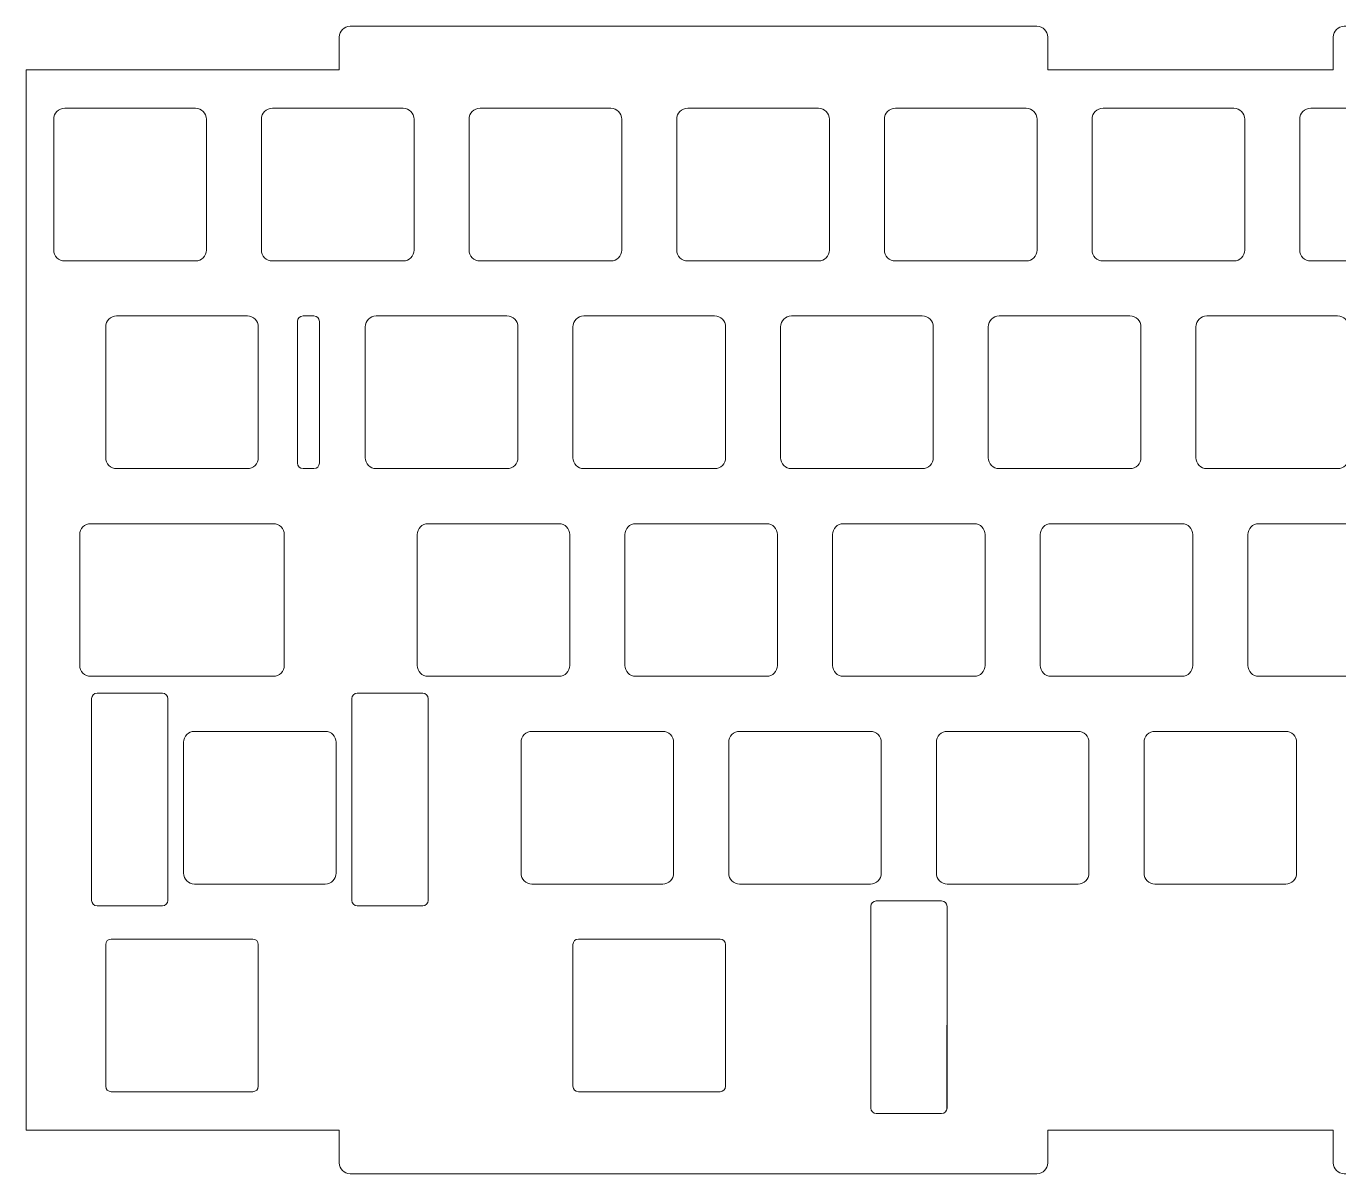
# Model space of a CAD drawing. Header units: millimetres. Extents: x -1107 to -803, y 161 to 266.
# Drawn here: x -1107.4 to -987, y 160.7 to 266 of the extents above; entities that cross this region are included whole.
import ezdxf

# ---------------------------------------------------------------- set-up
doc = ezdxf.new("R2010")
doc.units = ezdxf.units.MM
doc.header["$MEASUREMENT"] = 0
doc.layers.add('Layer 1', color=7, linetype='Continuous')

msp = doc.modelspace()

# ---------------------------------------------------------------- linework, layer by layer
at = {"layer": 'Layer 1', "lineweight": 9}
for points, knots in [([(-1078.682, 262.9621), (-1078.682, 262.9621), (-1078.682, 264.9626), (-1078.682, 264.9626), (-1078.682, 264.9626), (-1078.682, 265.5134), (-1078.2328, 265.9626), (-1077.682, 265.9626), (-1077.682, 265.9626), (-1077.682, 265.9626), (-1014.6821, 265.9626), (-1014.6821, 265.9626), (-1014.6821, 265.9626), (-1014.1313, 265.9626), (-1013.6821, 265.5134), (-1013.6821, 264.9626), (-1013.6821, 264.9626), (-1013.6821, 264.9626), (-1013.6821, 262.9621), (-1013.6821, 262.9621)], [0, 0, 0, 0, 0.16666667, 0.16666667, 0.16666667, 0.16666668, 0.33333333, 0.33333333, 0.33333333, 0.33333334, 0.5, 0.5, 0.5, 0.50000001, 0.66666667, 0.66666667, 0.66666667, 0.66666668, 1, 1, 1, 1]), ([(-987.4944, 262.9621), (-987.4944, 262.9621), (-987.4944, 264.9626), (-987.4944, 264.9626), (-987.4944, 264.9626), (-987.4944, 265.5134), (-987.0452, 265.9626), (-986.4944, 265.9626), (-986.4944, 265.9626), (-986.4944, 265.9626), (-923.4945, 265.9626), (-923.4945, 265.9626), (-923.4945, 265.9626), (-922.9437, 265.9626), (-922.4945, 265.5134), (-922.4945, 264.9626), (-922.4945, 264.9626), (-922.4945, 264.9626), (-922.4945, 262.9621), (-922.4945, 262.9621)], [0, 0, 0, 0, 0.16666667, 0.16666667, 0.16666667, 0.16666668, 0.33333333, 0.33333333, 0.33333333, 0.33333334, 0.5, 0.5, 0.5, 0.50000001, 0.66666667, 0.66666667, 0.66666667, 0.66666668, 1, 1, 1, 1]), ([(-1104.8697, 245.4371), (-1104.8696, 244.8849), (-1104.4218, 244.4372), (-1103.8696, 244.4372), (-1103.8696, 244.4372), (-1103.8696, 244.4372), (-1091.8697, 244.4372), (-1091.8697, 244.4372), (-1091.8697, 244.4372), (-1091.3174, 244.4372), (-1090.8696, 244.8849), (-1090.8696, 245.4371), (-1090.8696, 245.4371), (-1090.8696, 245.4371), (-1090.8697, 257.4372), (-1090.8697, 257.4372), (-1090.8697, 257.4372), (-1090.8696, 257.9894), (-1091.3174, 258.4371), (-1091.8696, 258.4371), (-1091.8696, 258.4371), (-1091.8696, 258.4371), (-1103.8697, 258.4371), (-1103.8697, 258.4371), (-1103.8697, 258.4371), (-1104.4218, 258.4371), (-1104.8696, 257.9894), (-1104.8696, 257.4372), (-1104.8696, 257.4372), (-1104.8696, 257.4372), (-1104.8697, 245.4371), (-1104.8697, 245.4371)], [0, 0, 0, 0, 0.11111111, 0.11111111, 0.11111111, 0.11111112, 0.22222222, 0.22222222, 0.22222222, 0.22222223, 0.33333333, 0.33333333, 0.33333333, 0.33333334, 0.44444444, 0.44444444, 0.44444444, 0.44444445, 0.55555556, 0.55555556, 0.55555556, 0.55555557, 0.66666667, 0.66666667, 0.66666667, 0.66666668, 0.77777778, 0.77777778, 0.77777778, 0.77777779, 1, 1, 1, 1]), ([(-1085.8197, 245.4371), (-1085.8196, 244.8849), (-1085.3718, 244.4372), (-1084.8196, 244.4372), (-1084.8196, 244.4372), (-1084.8196, 244.4372), (-1072.8198, 244.4372), (-1072.8198, 244.4372), (-1072.8198, 244.4372), (-1072.2675, 244.4372), (-1071.8197, 244.8849), (-1071.8197, 245.4371), (-1071.8197, 245.4371), (-1071.8197, 245.4371), (-1071.8198, 257.4372), (-1071.8198, 257.4372), (-1071.8198, 257.4372), (-1071.8197, 257.9894), (-1072.2675, 258.4371), (-1072.8197, 258.4371), (-1072.8197, 258.4371), (-1072.8197, 258.4371), (-1084.8197, 258.4371), (-1084.8197, 258.4371), (-1084.8197, 258.4371), (-1085.3718, 258.4371), (-1085.8196, 257.9894), (-1085.8196, 257.4372), (-1085.8196, 257.4372), (-1085.8196, 257.4372), (-1085.8197, 245.4371), (-1085.8197, 245.4371)], [0, 0, 0, 0, 0.11111111, 0.11111111, 0.11111111, 0.11111112, 0.22222222, 0.22222222, 0.22222222, 0.22222223, 0.33333333, 0.33333333, 0.33333333, 0.33333334, 0.44444444, 0.44444444, 0.44444444, 0.44444445, 0.55555556, 0.55555556, 0.55555556, 0.55555557, 0.66666667, 0.66666667, 0.66666667, 0.66666668, 0.77777778, 0.77777778, 0.77777778, 0.77777779, 1, 1, 1, 1]), ([(-1066.7698, 245.4371), (-1066.7697, 244.8849), (-1066.3219, 244.4372), (-1065.7697, 244.4372), (-1065.7697, 244.4372), (-1065.7697, 244.4372), (-1053.7698, 244.4372), (-1053.7698, 244.4372), (-1053.7698, 244.4372), (-1053.2175, 244.4372), (-1052.7697, 244.8849), (-1052.7697, 245.4371), (-1052.7697, 245.4371), (-1052.7697, 245.4371), (-1052.7698, 257.4372), (-1052.7698, 257.4372), (-1052.7698, 257.4372), (-1052.7697, 257.9894), (-1053.2175, 258.4371), (-1053.7697, 258.4371), (-1053.7697, 258.4371), (-1053.7697, 258.4371), (-1065.7698, 258.4371), (-1065.7698, 258.4371), (-1065.7698, 258.4371), (-1066.3219, 258.4371), (-1066.7697, 257.9894), (-1066.7697, 257.4372), (-1066.7697, 257.4372), (-1066.7697, 257.4372), (-1066.7698, 245.4371), (-1066.7698, 245.4371)], [0, 0, 0, 0, 0.11111111, 0.11111111, 0.11111111, 0.11111112, 0.22222222, 0.22222222, 0.22222222, 0.22222223, 0.33333333, 0.33333333, 0.33333333, 0.33333334, 0.44444444, 0.44444444, 0.44444444, 0.44444445, 0.55555556, 0.55555556, 0.55555556, 0.55555557, 0.66666667, 0.66666667, 0.66666667, 0.66666668, 0.77777778, 0.77777778, 0.77777778, 0.77777779, 1, 1, 1, 1]), ([(-1047.7198, 245.4371), (-1047.7197, 244.8849), (-1047.2719, 244.4372), (-1046.7197, 244.4372), (-1046.7197, 244.4372), (-1046.7197, 244.4372), (-1034.7198, 244.4372), (-1034.7198, 244.4372), (-1034.7198, 244.4372), (-1034.1675, 244.4372), (-1033.7197, 244.8849), (-1033.7197, 245.4371), (-1033.7197, 245.4371), (-1033.7197, 245.4371), (-1033.7198, 257.4372), (-1033.7198, 257.4372), (-1033.7198, 257.4372), (-1033.7197, 257.9894), (-1034.1675, 258.4371), (-1034.7197, 258.4371), (-1034.7197, 258.4371), (-1034.7197, 258.4371), (-1046.7198, 258.4371), (-1046.7198, 258.4371), (-1046.7198, 258.4371), (-1047.2719, 258.4371), (-1047.7197, 257.9894), (-1047.7197, 257.4372), (-1047.7197, 257.4372), (-1047.7197, 257.4372), (-1047.7198, 245.4371), (-1047.7198, 245.4371)], [0, 0, 0, 0, 0.11111111, 0.11111111, 0.11111111, 0.11111112, 0.22222222, 0.22222222, 0.22222222, 0.22222223, 0.33333333, 0.33333333, 0.33333333, 0.33333334, 0.44444444, 0.44444444, 0.44444444, 0.44444445, 0.55555556, 0.55555556, 0.55555556, 0.55555557, 0.66666667, 0.66666667, 0.66666667, 0.66666668, 0.77777778, 0.77777778, 0.77777778, 0.77777779, 1, 1, 1, 1]), ([(-1028.6698, 245.4371), (-1028.6697, 244.8849), (-1028.2219, 244.4372), (-1027.6697, 244.4372), (-1027.6697, 244.4372), (-1027.6697, 244.4372), (-1015.6698, 244.4372), (-1015.6698, 244.4372), (-1015.6698, 244.4372), (-1015.1175, 244.4372), (-1014.6697, 244.8849), (-1014.6697, 245.4371), (-1014.6697, 245.4371), (-1014.6697, 245.4371), (-1014.6698, 257.4372), (-1014.6698, 257.4372), (-1014.6698, 257.4372), (-1014.6697, 257.9894), (-1015.1175, 258.4371), (-1015.6697, 258.4371), (-1015.6697, 258.4371), (-1015.6697, 258.4371), (-1027.6698, 258.4371), (-1027.6698, 258.4371), (-1027.6698, 258.4371), (-1028.2219, 258.4371), (-1028.6697, 257.9894), (-1028.6697, 257.4372), (-1028.6697, 257.4372), (-1028.6697, 257.4372), (-1028.6698, 245.4371), (-1028.6698, 245.4371)], [0, 0, 0, 0, 0.11111111, 0.11111111, 0.11111111, 0.11111112, 0.22222222, 0.22222222, 0.22222222, 0.22222223, 0.33333333, 0.33333333, 0.33333333, 0.33333334, 0.44444444, 0.44444444, 0.44444444, 0.44444445, 0.55555556, 0.55555556, 0.55555556, 0.55555557, 0.66666667, 0.66666667, 0.66666667, 0.66666668, 0.77777778, 0.77777778, 0.77777778, 0.77777779, 1, 1, 1, 1]), ([(-1009.6198, 245.4371), (-1009.6197, 244.8849), (-1009.1719, 244.4372), (-1008.6197, 244.4372), (-1008.6197, 244.4372), (-1008.6197, 244.4372), (-996.6198, 244.4372), (-996.6198, 244.4372), (-996.6198, 244.4372), (-996.0675, 244.4372), (-995.6197, 244.8849), (-995.6197, 245.4371), (-995.6197, 245.4371), (-995.6197, 245.4371), (-995.6198, 257.4372), (-995.6198, 257.4372), (-995.6198, 257.4372), (-995.6197, 257.9894), (-996.0675, 258.4371), (-996.6197, 258.4371), (-996.6197, 258.4371), (-996.6197, 258.4371), (-1008.6198, 258.4371), (-1008.6198, 258.4371), (-1008.6198, 258.4371), (-1009.1719, 258.4371), (-1009.6197, 257.9894), (-1009.6197, 257.4372), (-1009.6197, 257.4372), (-1009.6197, 257.4372), (-1009.6198, 245.4371), (-1009.6198, 245.4371)], [0, 0, 0, 0, 0.11111111, 0.11111111, 0.11111111, 0.11111112, 0.22222222, 0.22222222, 0.22222222, 0.22222223, 0.33333333, 0.33333333, 0.33333333, 0.33333334, 0.44444444, 0.44444444, 0.44444444, 0.44444445, 0.55555556, 0.55555556, 0.55555556, 0.55555557, 0.66666667, 0.66666667, 0.66666667, 0.66666668, 0.77777778, 0.77777778, 0.77777778, 0.77777779, 1, 1, 1, 1]), ([(-990.5698, 245.4371), (-990.5697, 244.8849), (-990.1219, 244.4372), (-989.5697, 244.4372), (-989.5697, 244.4372), (-989.5697, 244.4372), (-977.5698, 244.4372), (-977.5698, 244.4372), (-977.5698, 244.4372), (-977.0175, 244.4372), (-976.5697, 244.8849), (-976.5697, 245.4371), (-976.5697, 245.4371), (-976.5697, 245.4371), (-976.5698, 257.4372), (-976.5698, 257.4372), (-976.5698, 257.4372), (-976.5697, 257.9894), (-977.0175, 258.4371), (-977.5697, 258.4371), (-977.5697, 258.4371), (-977.5697, 258.4371), (-989.5698, 258.4371), (-989.5698, 258.4371), (-989.5698, 258.4371), (-990.1219, 258.4371), (-990.5697, 257.9894), (-990.5697, 257.4372), (-990.5697, 257.4372), (-990.5697, 257.4372), (-990.5698, 245.4371), (-990.5698, 245.4371)], [0, 0, 0, 0, 0.11111111, 0.11111111, 0.11111111, 0.11111112, 0.22222222, 0.22222222, 0.22222222, 0.22222223, 0.33333333, 0.33333333, 0.33333333, 0.33333334, 0.44444444, 0.44444444, 0.44444444, 0.44444445, 0.55555556, 0.55555556, 0.55555556, 0.55555557, 0.66666667, 0.66666667, 0.66666667, 0.66666668, 0.77777778, 0.77777778, 0.77777778, 0.77777779, 1, 1, 1, 1]), ([(-1100.1072, 226.3871), (-1100.1071, 225.8349), (-1099.6593, 225.3872), (-1099.1071, 225.3872), (-1099.1071, 225.3872), (-1099.1071, 225.3872), (-1087.1072, 225.3872), (-1087.1072, 225.3872), (-1087.1072, 225.3872), (-1086.5549, 225.3872), (-1086.1071, 225.8349), (-1086.1071, 226.3871), (-1086.1071, 226.3871), (-1086.1071, 226.3871), (-1086.1072, 238.3872), (-1086.1072, 238.3872), (-1086.1072, 238.3872), (-1086.1071, 238.9394), (-1086.5549, 239.3871), (-1087.1071, 239.3871), (-1087.1071, 239.3871), (-1087.1071, 239.3871), (-1099.1072, 239.3871), (-1099.1072, 239.3871), (-1099.1072, 239.3871), (-1099.6593, 239.3871), (-1100.1071, 238.9394), (-1100.1071, 238.3872), (-1100.1071, 238.3872), (-1100.1071, 238.3872), (-1100.1072, 226.3871), (-1100.1072, 226.3871)], [0, 0, 0, 0, 0.11111111, 0.11111111, 0.11111111, 0.11111112, 0.22222222, 0.22222222, 0.22222222, 0.22222223, 0.33333333, 0.33333333, 0.33333333, 0.33333334, 0.44444444, 0.44444444, 0.44444444, 0.44444445, 0.55555556, 0.55555556, 0.55555556, 0.55555557, 0.66666667, 0.66666667, 0.66666667, 0.66666668, 0.77777778, 0.77777778, 0.77777778, 0.77777779, 1, 1, 1, 1]), ([(-1082.5072, 225.8872), (-1082.5071, 225.611), (-1082.2832, 225.3872), (-1082.0071, 225.3872), (-1082.0071, 225.3872), (-1082.0071, 225.3872), (-1081.0072, 225.3872), (-1081.0072, 225.3872), (-1081.0072, 225.3872), (-1080.731, 225.3872), (-1080.5071, 225.611), (-1080.5071, 225.8872), (-1080.5071, 225.8872), (-1080.5071, 225.8872), (-1080.5072, 238.8872), (-1080.5072, 238.8872), (-1080.5072, 238.8872), (-1080.5071, 239.1632), (-1080.731, 239.3871), (-1081.0071, 239.3871), (-1081.0071, 239.3871), (-1081.0071, 239.3871), (-1082.0072, 239.3871), (-1082.0072, 239.3871), (-1082.0072, 239.3871), (-1082.2832, 239.3871), (-1082.5071, 239.1632), (-1082.5071, 238.8872), (-1082.5071, 238.8872), (-1082.5071, 238.8872), (-1082.5072, 225.8872), (-1082.5072, 225.8872)], [0, 0, 0, 0, 0.11111111, 0.11111111, 0.11111111, 0.11111112, 0.22222222, 0.22222222, 0.22222222, 0.22222223, 0.33333333, 0.33333333, 0.33333333, 0.33333334, 0.44444444, 0.44444444, 0.44444444, 0.44444445, 0.55555556, 0.55555556, 0.55555556, 0.55555557, 0.66666667, 0.66666667, 0.66666667, 0.66666668, 0.77777778, 0.77777778, 0.77777778, 0.77777779, 1, 1, 1, 1]), ([(-1076.2947, 226.3871), (-1076.2946, 225.8349), (-1075.8468, 225.3872), (-1075.2946, 225.3872), (-1075.2946, 225.3872), (-1075.2946, 225.3872), (-1063.2948, 225.3872), (-1063.2948, 225.3872), (-1063.2948, 225.3872), (-1062.7425, 225.3872), (-1062.2947, 225.8349), (-1062.2947, 226.3871), (-1062.2947, 226.3871), (-1062.2947, 226.3871), (-1062.2948, 238.3872), (-1062.2948, 238.3872), (-1062.2948, 238.3872), (-1062.2947, 238.9394), (-1062.7425, 239.3871), (-1063.2947, 239.3871), (-1063.2947, 239.3871), (-1063.2947, 239.3871), (-1075.2947, 239.3871), (-1075.2947, 239.3871), (-1075.2947, 239.3871), (-1075.8468, 239.3871), (-1076.2946, 238.9394), (-1076.2946, 238.3872), (-1076.2946, 238.3872), (-1076.2946, 238.3872), (-1076.2947, 226.3871), (-1076.2947, 226.3871)], [0, 0, 0, 0, 0.11111111, 0.11111111, 0.11111111, 0.11111112, 0.22222222, 0.22222222, 0.22222222, 0.22222223, 0.33333333, 0.33333333, 0.33333333, 0.33333334, 0.44444444, 0.44444444, 0.44444444, 0.44444445, 0.55555556, 0.55555556, 0.55555556, 0.55555557, 0.66666667, 0.66666667, 0.66666667, 0.66666668, 0.77777778, 0.77777778, 0.77777778, 0.77777779, 1, 1, 1, 1]), ([(-1057.2448, 226.3871), (-1057.2447, 225.8349), (-1056.7969, 225.3872), (-1056.2447, 225.3872), (-1056.2447, 225.3872), (-1056.2447, 225.3872), (-1044.2448, 225.3872), (-1044.2448, 225.3872), (-1044.2448, 225.3872), (-1043.6925, 225.3872), (-1043.2447, 225.8349), (-1043.2447, 226.3871), (-1043.2447, 226.3871), (-1043.2447, 226.3871), (-1043.2448, 238.3872), (-1043.2448, 238.3872), (-1043.2448, 238.3872), (-1043.2447, 238.9394), (-1043.6925, 239.3871), (-1044.2447, 239.3871), (-1044.2447, 239.3871), (-1044.2447, 239.3871), (-1056.2448, 239.3871), (-1056.2448, 239.3871), (-1056.2448, 239.3871), (-1056.7969, 239.3871), (-1057.2447, 238.9394), (-1057.2447, 238.3872), (-1057.2447, 238.3872), (-1057.2447, 238.3872), (-1057.2448, 226.3871), (-1057.2448, 226.3871)], [0, 0, 0, 0, 0.11111111, 0.11111111, 0.11111111, 0.11111112, 0.22222222, 0.22222222, 0.22222222, 0.22222223, 0.33333333, 0.33333333, 0.33333333, 0.33333334, 0.44444444, 0.44444444, 0.44444444, 0.44444445, 0.55555556, 0.55555556, 0.55555556, 0.55555557, 0.66666667, 0.66666667, 0.66666667, 0.66666668, 0.77777778, 0.77777778, 0.77777778, 0.77777779, 1, 1, 1, 1]), ([(-1038.1948, 226.3871), (-1038.1947, 225.8349), (-1037.7469, 225.3872), (-1037.1947, 225.3872), (-1037.1947, 225.3872), (-1037.1947, 225.3872), (-1025.1948, 225.3872), (-1025.1948, 225.3872), (-1025.1948, 225.3872), (-1024.6425, 225.3872), (-1024.1947, 225.8349), (-1024.1947, 226.3871), (-1024.1947, 226.3871), (-1024.1947, 226.3871), (-1024.1948, 238.3872), (-1024.1948, 238.3872), (-1024.1948, 238.3872), (-1024.1947, 238.9394), (-1024.6425, 239.3871), (-1025.1947, 239.3871), (-1025.1947, 239.3871), (-1025.1947, 239.3871), (-1037.1948, 239.3871), (-1037.1948, 239.3871), (-1037.1948, 239.3871), (-1037.7469, 239.3871), (-1038.1947, 238.9394), (-1038.1947, 238.3872), (-1038.1947, 238.3872), (-1038.1947, 238.3872), (-1038.1948, 226.3871), (-1038.1948, 226.3871)], [0, 0, 0, 0, 0.11111111, 0.11111111, 0.11111111, 0.11111112, 0.22222222, 0.22222222, 0.22222222, 0.22222223, 0.33333333, 0.33333333, 0.33333333, 0.33333334, 0.44444444, 0.44444444, 0.44444444, 0.44444445, 0.55555556, 0.55555556, 0.55555556, 0.55555557, 0.66666667, 0.66666667, 0.66666667, 0.66666668, 0.77777778, 0.77777778, 0.77777778, 0.77777779, 1, 1, 1, 1]), ([(-1019.1448, 226.3871), (-1019.1447, 225.8349), (-1018.6969, 225.3872), (-1018.1447, 225.3872), (-1018.1447, 225.3872), (-1018.1447, 225.3872), (-1006.1448, 225.3872), (-1006.1448, 225.3872), (-1006.1448, 225.3872), (-1005.5925, 225.3872), (-1005.1447, 225.8349), (-1005.1447, 226.3871), (-1005.1447, 226.3871), (-1005.1447, 226.3871), (-1005.1448, 238.3872), (-1005.1448, 238.3872), (-1005.1448, 238.3872), (-1005.1447, 238.9394), (-1005.5925, 239.3871), (-1006.1447, 239.3871), (-1006.1447, 239.3871), (-1006.1447, 239.3871), (-1018.1448, 239.3871), (-1018.1448, 239.3871), (-1018.1448, 239.3871), (-1018.6969, 239.3871), (-1019.1447, 238.9394), (-1019.1447, 238.3872), (-1019.1447, 238.3872), (-1019.1447, 238.3872), (-1019.1448, 226.3871), (-1019.1448, 226.3871)], [0, 0, 0, 0, 0.11111111, 0.11111111, 0.11111111, 0.11111112, 0.22222222, 0.22222222, 0.22222222, 0.22222223, 0.33333333, 0.33333333, 0.33333333, 0.33333334, 0.44444444, 0.44444444, 0.44444444, 0.44444445, 0.55555556, 0.55555556, 0.55555556, 0.55555557, 0.66666667, 0.66666667, 0.66666667, 0.66666668, 0.77777778, 0.77777778, 0.77777778, 0.77777779, 1, 1, 1, 1]), ([(-1000.0948, 226.3871), (-1000.0947, 225.8349), (-999.6469, 225.3872), (-999.0947, 225.3872), (-999.0947, 225.3872), (-999.0947, 225.3872), (-987.0948, 225.3872), (-987.0948, 225.3872), (-987.0948, 225.3872), (-986.5425, 225.3872), (-986.0947, 225.8349), (-986.0947, 226.3871), (-986.0947, 226.3871), (-986.0947, 226.3871), (-986.0948, 238.3872), (-986.0948, 238.3872), (-986.0948, 238.3872), (-986.0947, 238.9394), (-986.5425, 239.3871), (-987.0947, 239.3871), (-987.0947, 239.3871), (-987.0947, 239.3871), (-999.0948, 239.3871), (-999.0948, 239.3871), (-999.0948, 239.3871), (-999.6469, 239.3871), (-1000.0947, 238.9394), (-1000.0947, 238.3872), (-1000.0947, 238.3872), (-1000.0947, 238.3872), (-1000.0948, 226.3871), (-1000.0948, 226.3871)], [0, 0, 0, 0, 0.11111111, 0.11111111, 0.11111111, 0.11111112, 0.22222222, 0.22222222, 0.22222222, 0.22222223, 0.33333333, 0.33333333, 0.33333333, 0.33333334, 0.44444444, 0.44444444, 0.44444444, 0.44444445, 0.55555556, 0.55555556, 0.55555556, 0.55555557, 0.66666667, 0.66666667, 0.66666667, 0.66666668, 0.77777778, 0.77777778, 0.77777778, 0.77777779, 1, 1, 1, 1]), ([(-1101.4885, 220.3374), (-1101.7537, 220.3374), (-1102.0081, 220.232), (-1102.1956, 220.0445), (-1102.1956, 220.0445), (-1102.3831, 219.8569), (-1102.4885, 219.6026), (-1102.4885, 219.3374)], [0, 0, 0, 0, 0.33333333, 0.33333333, 0.33333333, 0.33333334, 1, 1, 1, 1]), ([(-1096.7259, 206.3374), (-1096.7259, 206.3374), (-1084.726, 206.3373), (-1084.726, 206.3373), (-1084.726, 206.3373), (-1084.1737, 206.3374), (-1083.7259, 206.7853), (-1083.7259, 207.3375), (-1083.7259, 207.3375), (-1083.7259, 207.3375), (-1083.726, 219.3372), (-1083.726, 219.3372), (-1083.726, 219.3372), (-1083.7259, 219.8894), (-1084.1737, 220.3371), (-1084.7259, 220.3371), (-1084.7259, 220.3371), (-1084.7259, 220.3371), (-1096.726, 220.3371), (-1096.726, 220.3371)], [0, 0, 0, 0, 0.16666667, 0.16666667, 0.16666667, 0.16666668, 0.33333333, 0.33333333, 0.33333333, 0.33333334, 0.5, 0.5, 0.5, 0.50000001, 0.66666667, 0.66666667, 0.66666667, 0.66666668, 1, 1, 1, 1]), ([(-1083.726, 219.3374), (-1083.726, 219.6026), (-1083.8314, 219.8569), (-1084.0189, 220.0445), (-1084.0189, 220.0445), (-1084.2064, 220.232), (-1084.4608, 220.3374), (-1084.726, 220.3374)], [0, 0, 0, 0, 0.33333333, 0.33333333, 0.33333333, 0.33333334, 1, 1, 1, 1]), ([(-1071.5323, 207.3372), (-1071.5322, 206.7853), (-1071.0844, 206.3374), (-1070.5322, 206.3374), (-1070.5322, 206.3374), (-1070.5322, 206.3374), (-1058.5323, 206.3373), (-1058.5323, 206.3373), (-1058.5323, 206.3373), (-1057.98, 206.3374), (-1057.5322, 206.7853), (-1057.5322, 207.3375), (-1057.5322, 207.3375), (-1057.5322, 207.3375), (-1057.5323, 219.3372), (-1057.5323, 219.3372), (-1057.5323, 219.3372), (-1057.5322, 219.8894), (-1057.98, 220.3371), (-1058.5322, 220.3371), (-1058.5322, 220.3371), (-1058.5322, 220.3371), (-1070.5323, 220.3371), (-1070.5323, 220.3371), (-1070.5323, 220.3371), (-1071.0844, 220.3371), (-1071.5322, 219.8894), (-1071.5322, 219.3372), (-1071.5322, 219.3372), (-1071.5322, 219.3372), (-1071.5323, 207.3372), (-1071.5323, 207.3372)], [0, 0, 0, 0, 0.11111111, 0.11111111, 0.11111111, 0.11111112, 0.22222222, 0.22222222, 0.22222222, 0.22222223, 0.33333333, 0.33333333, 0.33333333, 0.33333334, 0.44444444, 0.44444444, 0.44444444, 0.44444445, 0.55555556, 0.55555556, 0.55555556, 0.55555557, 0.66666667, 0.66666667, 0.66666667, 0.66666668, 0.77777778, 0.77777778, 0.77777778, 0.77777779, 1, 1, 1, 1]), ([(-1052.4823, 207.3372), (-1052.4822, 206.7853), (-1052.0344, 206.3374), (-1051.4822, 206.3374), (-1051.4822, 206.3374), (-1051.4822, 206.3374), (-1039.4823, 206.3373), (-1039.4823, 206.3373), (-1039.4823, 206.3373), (-1038.93, 206.3374), (-1038.4822, 206.7853), (-1038.4822, 207.3375), (-1038.4822, 207.3375), (-1038.4822, 207.3375), (-1038.4823, 219.3372), (-1038.4823, 219.3372), (-1038.4823, 219.3372), (-1038.4822, 219.8894), (-1038.93, 220.3371), (-1039.4822, 220.3371), (-1039.4822, 220.3371), (-1039.4822, 220.3371), (-1051.4823, 220.3371), (-1051.4823, 220.3371), (-1051.4823, 220.3371), (-1052.0344, 220.3371), (-1052.4822, 219.8894), (-1052.4822, 219.3372), (-1052.4822, 219.3372), (-1052.4822, 219.3372), (-1052.4823, 207.3372), (-1052.4823, 207.3372)], [0, 0, 0, 0, 0.11111111, 0.11111111, 0.11111111, 0.11111112, 0.22222222, 0.22222222, 0.22222222, 0.22222223, 0.33333333, 0.33333333, 0.33333333, 0.33333334, 0.44444444, 0.44444444, 0.44444444, 0.44444445, 0.55555556, 0.55555556, 0.55555556, 0.55555557, 0.66666667, 0.66666667, 0.66666667, 0.66666668, 0.77777778, 0.77777778, 0.77777778, 0.77777779, 1, 1, 1, 1]), ([(-1033.4323, 207.3372), (-1033.4322, 206.7853), (-1032.9844, 206.3374), (-1032.4322, 206.3374), (-1032.4322, 206.3374), (-1032.4322, 206.3374), (-1020.4323, 206.3373), (-1020.4323, 206.3373), (-1020.4323, 206.3373), (-1019.88, 206.3374), (-1019.4322, 206.7853), (-1019.4322, 207.3375), (-1019.4322, 207.3375), (-1019.4322, 207.3375), (-1019.4323, 219.3372), (-1019.4323, 219.3372), (-1019.4323, 219.3372), (-1019.4322, 219.8894), (-1019.88, 220.3371), (-1020.4322, 220.3371), (-1020.4322, 220.3371), (-1020.4322, 220.3371), (-1032.4323, 220.3371), (-1032.4323, 220.3371), (-1032.4323, 220.3371), (-1032.9844, 220.3371), (-1033.4322, 219.8894), (-1033.4322, 219.3372), (-1033.4322, 219.3372), (-1033.4322, 219.3372), (-1033.4323, 207.3372), (-1033.4323, 207.3372)], [0, 0, 0, 0, 0.11111111, 0.11111111, 0.11111111, 0.11111112, 0.22222222, 0.22222222, 0.22222222, 0.22222223, 0.33333333, 0.33333333, 0.33333333, 0.33333334, 0.44444444, 0.44444444, 0.44444444, 0.44444445, 0.55555556, 0.55555556, 0.55555556, 0.55555557, 0.66666667, 0.66666667, 0.66666667, 0.66666668, 0.77777778, 0.77777778, 0.77777778, 0.77777779, 1, 1, 1, 1]), ([(-1014.3823, 207.3372), (-1014.3822, 206.7853), (-1013.9344, 206.3374), (-1013.3822, 206.3374), (-1013.3822, 206.3374), (-1013.3822, 206.3374), (-1001.3823, 206.3373), (-1001.3823, 206.3373), (-1001.3823, 206.3373), (-1000.83, 206.3374), (-1000.3822, 206.7853), (-1000.3822, 207.3375), (-1000.3822, 207.3375), (-1000.3822, 207.3375), (-1000.3823, 219.3372), (-1000.3823, 219.3372), (-1000.3823, 219.3372), (-1000.3822, 219.8894), (-1000.83, 220.3371), (-1001.3822, 220.3371), (-1001.3822, 220.3371), (-1001.3822, 220.3371), (-1013.3823, 220.3371), (-1013.3823, 220.3371), (-1013.3823, 220.3371), (-1013.9344, 220.3371), (-1014.3822, 219.8894), (-1014.3822, 219.3372), (-1014.3822, 219.3372), (-1014.3822, 219.3372), (-1014.3823, 207.3372), (-1014.3823, 207.3372)], [0, 0, 0, 0, 0.11111111, 0.11111111, 0.11111111, 0.11111112, 0.22222222, 0.22222222, 0.22222222, 0.22222223, 0.33333333, 0.33333333, 0.33333333, 0.33333334, 0.44444444, 0.44444444, 0.44444444, 0.44444445, 0.55555556, 0.55555556, 0.55555556, 0.55555557, 0.66666667, 0.66666667, 0.66666667, 0.66666668, 0.77777778, 0.77777778, 0.77777778, 0.77777779, 1, 1, 1, 1]), ([(-995.3323, 207.3372), (-995.3322, 206.7853), (-994.8844, 206.3374), (-994.3322, 206.3374), (-994.3322, 206.3374), (-994.3322, 206.3374), (-982.3323, 206.3373), (-982.3323, 206.3373), (-982.3323, 206.3373), (-981.78, 206.3374), (-981.3322, 206.7853), (-981.3322, 207.3375), (-981.3322, 207.3375), (-981.3322, 207.3375), (-981.3323, 219.3372), (-981.3323, 219.3372), (-981.3323, 219.3372), (-981.3322, 219.8894), (-981.78, 220.3371), (-982.3322, 220.3371), (-982.3322, 220.3371), (-982.3322, 220.3371), (-994.3323, 220.3371), (-994.3323, 220.3371), (-994.3323, 220.3371), (-994.8844, 220.3371), (-995.3322, 219.8894), (-995.3322, 219.3372), (-995.3322, 219.3372), (-995.3322, 219.3372), (-995.3323, 207.3372), (-995.3323, 207.3372)], [0, 0, 0, 0, 0.11111111, 0.11111111, 0.11111111, 0.11111112, 0.22222222, 0.22222222, 0.22222222, 0.22222223, 0.33333333, 0.33333333, 0.33333333, 0.33333334, 0.44444444, 0.44444444, 0.44444444, 0.44444445, 0.55555556, 0.55555556, 0.55555556, 0.55555557, 0.66666667, 0.66666667, 0.66666667, 0.66666668, 0.77777778, 0.77777778, 0.77777778, 0.77777779, 1, 1, 1, 1]), ([(-1102.4885, 207.3374), (-1102.4885, 207.0721), (-1102.3831, 206.8178), (-1102.1956, 206.6302), (-1102.1956, 206.6302), (-1102.0081, 206.4427), (-1101.7537, 206.3374), (-1101.4885, 206.3374)], [0, 0, 0, 0, 0.33333333, 0.33333333, 0.33333333, 0.33333334, 1, 1, 1, 1]), ([(-1084.726, 206.3374), (-1084.4608, 206.3374), (-1084.2064, 206.4427), (-1084.0189, 206.6302), (-1084.0189, 206.6302), (-1083.8314, 206.8178), (-1083.726, 207.0721), (-1083.726, 207.3373)], [0, 0, 0, 0, 0.33333333, 0.33333333, 0.33333333, 0.33333334, 1, 1, 1, 1]), ([(-1101.4015, 185.7873), (-1101.4014, 185.5113), (-1101.1775, 185.2874), (-1100.9014, 185.2874), (-1100.9014, 185.2874), (-1100.9014, 185.2874), (-1094.9015, 185.2873), (-1094.9015, 185.2873), (-1094.9015, 185.2873), (-1094.6253, 185.2874), (-1094.4014, 185.5113), (-1094.4014, 185.7875), (-1094.4014, 185.7875), (-1094.4014, 185.7875), (-1094.4015, 204.2872), (-1094.4015, 204.2872), (-1094.4015, 204.2872), (-1094.4014, 204.5636), (-1094.6253, 204.7874), (-1094.9014, 204.7874), (-1094.9014, 204.7874), (-1094.9014, 204.7874), (-1100.9015, 204.7873), (-1100.9015, 204.7873), (-1100.9015, 204.7873), (-1101.1775, 204.7874), (-1101.4014, 204.5636), (-1101.4014, 204.2874), (-1101.4014, 204.2874), (-1101.4014, 204.2874), (-1101.4015, 185.7873), (-1101.4015, 185.7873)], [0, 0, 0, 0, 0.11111111, 0.11111111, 0.11111111, 0.11111112, 0.22222222, 0.22222222, 0.22222222, 0.22222223, 0.33333333, 0.33333333, 0.33333333, 0.33333334, 0.44444444, 0.44444444, 0.44444444, 0.44444445, 0.55555556, 0.55555556, 0.55555556, 0.55555557, 0.66666667, 0.66666667, 0.66666667, 0.66666668, 0.77777778, 0.77777778, 0.77777778, 0.77777779, 1, 1, 1, 1]), ([(-1077.5255, 185.7873), (-1077.5254, 185.5113), (-1077.3015, 185.2874), (-1077.0254, 185.2874), (-1077.0254, 185.2874), (-1077.0254, 185.2874), (-1071.0256, 185.2873), (-1071.0256, 185.2873), (-1071.0256, 185.2873), (-1070.7494, 185.2874), (-1070.5255, 185.5113), (-1070.5255, 185.7875), (-1070.5255, 185.7875), (-1070.5255, 185.7875), (-1070.5256, 204.2872), (-1070.5256, 204.2872), (-1070.5256, 204.2872), (-1070.5255, 204.5636), (-1070.7494, 204.7874), (-1071.0255, 204.7874), (-1071.0255, 204.7874), (-1071.0255, 204.7874), (-1077.0255, 204.7873), (-1077.0255, 204.7873), (-1077.0255, 204.7873), (-1077.3015, 204.7874), (-1077.5254, 204.5636), (-1077.5254, 204.2874), (-1077.5254, 204.2874), (-1077.5254, 204.2874), (-1077.5255, 185.7873), (-1077.5255, 185.7873)], [0, 0, 0, 0, 0.11111111, 0.11111111, 0.11111111, 0.11111112, 0.22222222, 0.22222222, 0.22222222, 0.22222223, 0.33333333, 0.33333333, 0.33333333, 0.33333334, 0.44444444, 0.44444444, 0.44444444, 0.44444445, 0.55555556, 0.55555556, 0.55555556, 0.55555557, 0.66666667, 0.66666667, 0.66666667, 0.66666668, 0.77777778, 0.77777778, 0.77777778, 0.77777779, 1, 1, 1, 1]), ([(-1092.9635, 188.2872), (-1092.9634, 187.7353), (-1092.5156, 187.2874), (-1091.9634, 187.2874), (-1091.9634, 187.2874), (-1091.9634, 187.2874), (-1079.9635, 187.2873), (-1079.9635, 187.2873), (-1079.9635, 187.2873), (-1079.4112, 187.2874), (-1078.9634, 187.7353), (-1078.9634, 188.2875), (-1078.9634, 188.2875), (-1078.9634, 188.2875), (-1078.9635, 200.2873), (-1078.9635, 200.2873), (-1078.9635, 200.2873), (-1078.9634, 200.8396), (-1079.4112, 201.2875), (-1079.9634, 201.2875), (-1079.9634, 201.2875), (-1079.9634, 201.2875), (-1091.9635, 201.2872), (-1091.9635, 201.2872), (-1091.9635, 201.2872), (-1092.5156, 201.2875), (-1092.9634, 200.8396), (-1092.9634, 200.2874), (-1092.9634, 200.2874), (-1092.9634, 200.2874), (-1092.9635, 188.2872), (-1092.9635, 188.2872)], [0, 0, 0, 0, 0.11111111, 0.11111111, 0.11111111, 0.11111112, 0.22222222, 0.22222222, 0.22222222, 0.22222223, 0.33333333, 0.33333333, 0.33333333, 0.33333334, 0.44444444, 0.44444444, 0.44444444, 0.44444445, 0.55555556, 0.55555556, 0.55555556, 0.55555557, 0.66666667, 0.66666667, 0.66666667, 0.66666668, 0.77777778, 0.77777778, 0.77777778, 0.77777779, 1, 1, 1, 1]), ([(-1062.0073, 188.2872), (-1062.0072, 187.7353), (-1061.5594, 187.2874), (-1061.0072, 187.2874), (-1061.0072, 187.2874), (-1061.0072, 187.2874), (-1049.0073, 187.2873), (-1049.0073, 187.2873), (-1049.0073, 187.2873), (-1048.455, 187.2874), (-1048.0072, 187.7353), (-1048.0072, 188.2875), (-1048.0072, 188.2875), (-1048.0072, 188.2875), (-1048.0073, 200.2873), (-1048.0073, 200.2873), (-1048.0073, 200.2873), (-1048.0072, 200.8396), (-1048.455, 201.2875), (-1049.0072, 201.2875), (-1049.0072, 201.2875), (-1049.0072, 201.2875), (-1061.0073, 201.2872), (-1061.0073, 201.2872), (-1061.0073, 201.2872), (-1061.5594, 201.2875), (-1062.0072, 200.8396), (-1062.0072, 200.2874), (-1062.0072, 200.2874), (-1062.0072, 200.2874), (-1062.0073, 188.2872), (-1062.0073, 188.2872)], [0, 0, 0, 0, 0.11111111, 0.11111111, 0.11111111, 0.11111112, 0.22222222, 0.22222222, 0.22222222, 0.22222223, 0.33333333, 0.33333333, 0.33333333, 0.33333334, 0.44444444, 0.44444444, 0.44444444, 0.44444445, 0.55555556, 0.55555556, 0.55555556, 0.55555557, 0.66666667, 0.66666667, 0.66666667, 0.66666668, 0.77777778, 0.77777778, 0.77777778, 0.77777779, 1, 1, 1, 1]), ([(-1042.9573, 188.2872), (-1042.9572, 187.7353), (-1042.5094, 187.2874), (-1041.9572, 187.2874), (-1041.9572, 187.2874), (-1041.9572, 187.2874), (-1029.9573, 187.2873), (-1029.9573, 187.2873), (-1029.9573, 187.2873), (-1029.405, 187.2874), (-1028.9572, 187.7353), (-1028.9572, 188.2875), (-1028.9572, 188.2875), (-1028.9572, 188.2875), (-1028.9573, 200.2873), (-1028.9573, 200.2873), (-1028.9573, 200.2873), (-1028.9572, 200.8396), (-1029.405, 201.2875), (-1029.9572, 201.2875), (-1029.9572, 201.2875), (-1029.9572, 201.2875), (-1041.9573, 201.2872), (-1041.9573, 201.2872), (-1041.9573, 201.2872), (-1042.5094, 201.2875), (-1042.9572, 200.8396), (-1042.9572, 200.2874), (-1042.9572, 200.2874), (-1042.9572, 200.2874), (-1042.9573, 188.2872), (-1042.9573, 188.2872)], [0, 0, 0, 0, 0.11111111, 0.11111111, 0.11111111, 0.11111112, 0.22222222, 0.22222222, 0.22222222, 0.22222223, 0.33333333, 0.33333333, 0.33333333, 0.33333334, 0.44444444, 0.44444444, 0.44444444, 0.44444445, 0.55555556, 0.55555556, 0.55555556, 0.55555557, 0.66666667, 0.66666667, 0.66666667, 0.66666668, 0.77777778, 0.77777778, 0.77777778, 0.77777779, 1, 1, 1, 1]), ([(-1023.9073, 188.2872), (-1023.9072, 187.7353), (-1023.4594, 187.2874), (-1022.9072, 187.2874), (-1022.9072, 187.2874), (-1022.9072, 187.2874), (-1010.9073, 187.2873), (-1010.9073, 187.2873), (-1010.9073, 187.2873), (-1010.355, 187.2874), (-1009.9072, 187.7353), (-1009.9072, 188.2875), (-1009.9072, 188.2875), (-1009.9072, 188.2875), (-1009.9073, 200.2873), (-1009.9073, 200.2873), (-1009.9073, 200.2873), (-1009.9072, 200.8396), (-1010.355, 201.2875), (-1010.9072, 201.2875), (-1010.9072, 201.2875), (-1010.9072, 201.2875), (-1022.9073, 201.2872), (-1022.9073, 201.2872), (-1022.9073, 201.2872), (-1023.4594, 201.2875), (-1023.9072, 200.8396), (-1023.9072, 200.2874), (-1023.9072, 200.2874), (-1023.9072, 200.2874), (-1023.9073, 188.2872), (-1023.9073, 188.2872)], [0, 0, 0, 0, 0.11111111, 0.11111111, 0.11111111, 0.11111112, 0.22222222, 0.22222222, 0.22222222, 0.22222223, 0.33333333, 0.33333333, 0.33333333, 0.33333334, 0.44444444, 0.44444444, 0.44444444, 0.44444445, 0.55555556, 0.55555556, 0.55555556, 0.55555557, 0.66666667, 0.66666667, 0.66666667, 0.66666668, 0.77777778, 0.77777778, 0.77777778, 0.77777779, 1, 1, 1, 1]), ([(-1004.8573, 188.2872), (-1004.8572, 187.7353), (-1004.4094, 187.2874), (-1003.8572, 187.2874), (-1003.8572, 187.2874), (-1003.8572, 187.2874), (-991.8573, 187.2873), (-991.8573, 187.2873), (-991.8573, 187.2873), (-991.305, 187.2874), (-990.8572, 187.7353), (-990.8572, 188.2875), (-990.8572, 188.2875), (-990.8572, 188.2875), (-990.8573, 200.2873), (-990.8573, 200.2873), (-990.8573, 200.2873), (-990.8572, 200.8396), (-991.305, 201.2875), (-991.8572, 201.2875), (-991.8572, 201.2875), (-991.8572, 201.2875), (-1003.8573, 201.2872), (-1003.8573, 201.2872), (-1003.8573, 201.2872), (-1004.4094, 201.2875), (-1004.8572, 200.8396), (-1004.8572, 200.2874), (-1004.8572, 200.2874), (-1004.8572, 200.2874), (-1004.8573, 188.2872), (-1004.8573, 188.2872)], [0, 0, 0, 0, 0.11111111, 0.11111111, 0.11111111, 0.11111112, 0.22222222, 0.22222222, 0.22222222, 0.22222223, 0.33333333, 0.33333333, 0.33333333, 0.33333334, 0.44444444, 0.44444444, 0.44444444, 0.44444445, 0.55555556, 0.55555556, 0.55555556, 0.55555557, 0.66666667, 0.66666667, 0.66666667, 0.66666668, 0.77777778, 0.77777778, 0.77777778, 0.77777779, 1, 1, 1, 1]), ([(-1029.9261, 166.7373), (-1029.926, 166.4613), (-1029.7021, 166.2374), (-1029.426, 166.2374), (-1029.426, 166.2374), (-1029.426, 166.2374), (-1023.4261, 166.2373), (-1023.4261, 166.2373), (-1023.4261, 166.2373), (-1023.1499, 166.2374), (-1022.926, 166.4613), (-1022.926, 166.7375), (-1022.926, 166.7375), (-1022.926, 166.7375), (-1022.9261, 185.2372), (-1022.9261, 185.2372), (-1022.9261, 185.2372), (-1022.926, 185.5136), (-1023.1499, 185.7374), (-1023.426, 185.7374), (-1023.426, 185.7374), (-1023.426, 185.7374), (-1029.4261, 185.7373), (-1029.4261, 185.7373), (-1029.4261, 185.7373), (-1029.7021, 185.7374), (-1029.926, 185.5136), (-1029.926, 185.2374), (-1029.926, 185.2374), (-1029.926, 185.2374), (-1029.9261, 166.7373), (-1029.9261, 166.7373)], [0, 0, 0, 0, 0.11111111, 0.11111111, 0.11111111, 0.11111112, 0.22222222, 0.22222222, 0.22222222, 0.22222223, 0.33333333, 0.33333333, 0.33333333, 0.33333334, 0.44444444, 0.44444444, 0.44444444, 0.44444445, 0.55555556, 0.55555556, 0.55555556, 0.55555557, 0.66666667, 0.66666667, 0.66666667, 0.66666668, 0.77777778, 0.77777778, 0.77777778, 0.77777779, 1, 1, 1, 1]), ([(-1100.1076, 168.7373), (-1100.1075, 168.4614), (-1099.8836, 168.2375), (-1099.6075, 168.2375), (-1099.6075, 168.2375), (-1099.6075, 168.2375), (-1086.6076, 168.2373), (-1086.6076, 168.2373), (-1086.6076, 168.2373), (-1086.3314, 168.2375), (-1086.1075, 168.4614), (-1086.1075, 168.7375), (-1086.1075, 168.7375), (-1086.1075, 168.7375), (-1086.1076, 181.7373), (-1086.1076, 181.7373), (-1086.1076, 181.7373), (-1086.1075, 182.0136), (-1086.3314, 182.2375), (-1086.6075, 182.2375), (-1086.6075, 182.2375), (-1086.6075, 182.2375), (-1099.6076, 182.2373), (-1099.6076, 182.2373), (-1099.6076, 182.2373), (-1099.8836, 182.2375), (-1100.1075, 182.0136), (-1100.1075, 181.7375), (-1100.1075, 181.7375), (-1100.1075, 181.7375), (-1100.1076, 168.7373), (-1100.1076, 168.7373)], [0, 0, 0, 0, 0.11111111, 0.11111111, 0.11111111, 0.11111112, 0.22222222, 0.22222222, 0.22222222, 0.22222223, 0.33333333, 0.33333333, 0.33333333, 0.33333334, 0.44444444, 0.44444444, 0.44444444, 0.44444445, 0.55555556, 0.55555556, 0.55555556, 0.55555557, 0.66666667, 0.66666667, 0.66666667, 0.66666668, 0.77777778, 0.77777778, 0.77777778, 0.77777779, 1, 1, 1, 1]), ([(-1057.2451, 168.7373), (-1057.245, 168.4614), (-1057.0211, 168.2375), (-1056.745, 168.2375), (-1056.745, 168.2375), (-1056.745, 168.2375), (-1043.7451, 168.2373), (-1043.7451, 168.2373), (-1043.7451, 168.2373), (-1043.4689, 168.2375), (-1043.245, 168.4614), (-1043.245, 168.7375), (-1043.245, 168.7375), (-1043.245, 168.7375), (-1043.2451, 181.7373), (-1043.2451, 181.7373), (-1043.2451, 181.7373), (-1043.245, 182.0136), (-1043.4689, 182.2375), (-1043.745, 182.2375), (-1043.745, 182.2375), (-1043.745, 182.2375), (-1056.7451, 182.2373), (-1056.7451, 182.2373), (-1056.7451, 182.2373), (-1057.0211, 182.2375), (-1057.245, 182.0136), (-1057.245, 181.7375), (-1057.245, 181.7375), (-1057.245, 181.7375), (-1057.2451, 168.7373), (-1057.2451, 168.7373)], [0, 0, 0, 0, 0.11111111, 0.11111111, 0.11111111, 0.11111112, 0.22222222, 0.22222222, 0.22222222, 0.22222223, 0.33333333, 0.33333333, 0.33333333, 0.33333334, 0.44444444, 0.44444444, 0.44444444, 0.44444445, 0.55555556, 0.55555556, 0.55555556, 0.55555557, 0.66666667, 0.66666667, 0.66666667, 0.66666668, 0.77777778, 0.77777778, 0.77777778, 0.77777779, 1, 1, 1, 1]), ([(-1013.6821, 163.7123), (-1013.6821, 163.7123), (-1013.6821, 161.7118), (-1013.6821, 161.7118), (-1013.6821, 161.7118), (-1013.6821, 161.161), (-1014.1313, 160.7118), (-1014.6821, 160.7118), (-1014.6821, 160.7118), (-1014.6821, 160.7118), (-1077.682, 160.7118), (-1077.682, 160.7118), (-1077.682, 160.7118), (-1078.2328, 160.7118), (-1078.682, 161.161), (-1078.682, 161.7118), (-1078.682, 161.7118), (-1078.682, 161.7118), (-1078.682, 163.7123), (-1078.682, 163.7123)], [0, 0, 0, 0, 0.16666667, 0.16666667, 0.16666667, 0.16666668, 0.33333333, 0.33333333, 0.33333333, 0.33333334, 0.5, 0.5, 0.5, 0.50000001, 0.66666667, 0.66666667, 0.66666667, 0.66666668, 1, 1, 1, 1]), ([(-922.4945, 163.7123), (-922.4945, 163.7123), (-922.4945, 161.7118), (-922.4945, 161.7118), (-922.4945, 161.7118), (-922.4945, 161.161), (-922.9437, 160.7118), (-923.4945, 160.7118), (-923.4945, 160.7118), (-923.4945, 160.7118), (-986.4944, 160.7118), (-986.4944, 160.7118), (-986.4944, 160.7118), (-987.0452, 160.7118), (-987.4944, 161.161), (-987.4944, 161.7118), (-987.4944, 161.7118), (-987.4944, 161.7118), (-987.4944, 163.7123), (-987.4944, 163.7123)], [0, 0, 0, 0, 0.16666667, 0.16666667, 0.16666667, 0.16666668, 0.33333333, 0.33333333, 0.33333333, 0.33333334, 0.5, 0.5, 0.5, 0.50000001, 0.66666667, 0.66666667, 0.66666667, 0.66666668, 1, 1, 1, 1])]:
    msp.add_open_spline(points, degree=3, knots=knots, dxfattribs=at)
for points in [[(-1078.682, 264.9626), (-1078.682, 264.9626), (-1078.682, 261.9621), (-1078.682, 261.9621)], [(-1014.6821, 265.9626), (-1014.6821, 265.9626), (-1077.682, 265.9626), (-1077.682, 265.9626)], [(-1013.6821, 261.9621), (-1013.6821, 261.9621), (-1013.6821, 264.9626), (-1013.6821, 264.9626)], [(-987.4944, 264.9626), (-987.4944, 264.9626), (-987.4944, 261.9621), (-987.4944, 261.9621)], [(-1107.3947, 261.9621), (-1107.3947, 261.9621), (-1078.682, 261.9621), (-1078.682, 261.9621)], [(-1107.3947, 164.7123), (-1107.3947, 164.7123), (-1107.3947, 261.9621), (-1107.3947, 261.9621)], [(-1083.9952, 261.9621), (-1083.9952, 261.9621), (-1107.3947, 261.9621), (-1107.3947, 261.9621)], [(-1078.6821, 261.9621), (-1078.6821, 261.9621), (-1083.9953, 261.9621), (-1083.9953, 261.9621)], [(-1078.682, 261.9621), (-1078.682, 261.9621), (-1083.9952, 261.9621), (-1083.9952, 261.9621)], [(-1013.6821, 261.9621), (-1013.6821, 261.9621), (-987.4944, 261.9621), (-987.4944, 261.9621)], [(-987.4944, 261.9621), (-987.4944, 261.9621), (-1013.6821, 261.9621), (-1013.6821, 261.9621)], [(-1096.726, 220.3371), (-1096.726, 220.3371), (-1101.4885, 220.3374), (-1101.4885, 220.3374)], [(-1102.4885, 207.3374), (-1102.4885, 207.3374), (-1102.4885, 219.3374), (-1102.4885, 219.3374)], [(-1083.726, 219.3374), (-1083.726, 219.3374), (-1083.726, 207.3373), (-1083.726, 207.3373)], [(-1096.7259, 206.3374), (-1096.7259, 206.3374), (-1101.4885, 206.3374), (-1101.4885, 206.3374)], [(-1022.9322, 166.6583), (-1022.9322, 166.6583), (-1022.9261, 182.0373), (-1022.9261, 182.0373)], [(-1107.3947, 164.7123), (-1107.3947, 164.7123), (-1078.682, 164.7123), (-1078.682, 164.7123)], [(-1107.3947, 164.7122), (-1107.3947, 164.7122), (-1078.682, 164.7122), (-1078.682, 164.7122)], [(-1078.682, 164.7123), (-1078.682, 164.7123), (-1078.682, 161.7118), (-1078.682, 161.7118)], [(-1078.682, 161.7118), (-1078.682, 161.7118), (-1078.682, 164.7123), (-1078.682, 164.7123)], [(-1013.6821, 161.7118), (-1013.6821, 161.7118), (-1013.6821, 164.7123), (-1013.6821, 164.7123)], [(-1013.6821, 164.7123), (-1013.6821, 164.7123), (-987.4944, 164.7123), (-987.4944, 164.7123)], [(-1013.6821, 164.7122), (-1013.6821, 164.7122), (-987.4944, 164.7122), (-987.4944, 164.7122)], [(-987.4944, 164.7123), (-987.4944, 164.7123), (-987.4944, 161.7118), (-987.4944, 161.7118)], [(-1077.682, 160.7118), (-1077.682, 160.7118), (-1014.6821, 160.7118), (-1014.6821, 160.7118)]]:
    msp.add_open_spline(points, degree=3, dxfattribs=at)

doc.saveas('drawing.dxf')
